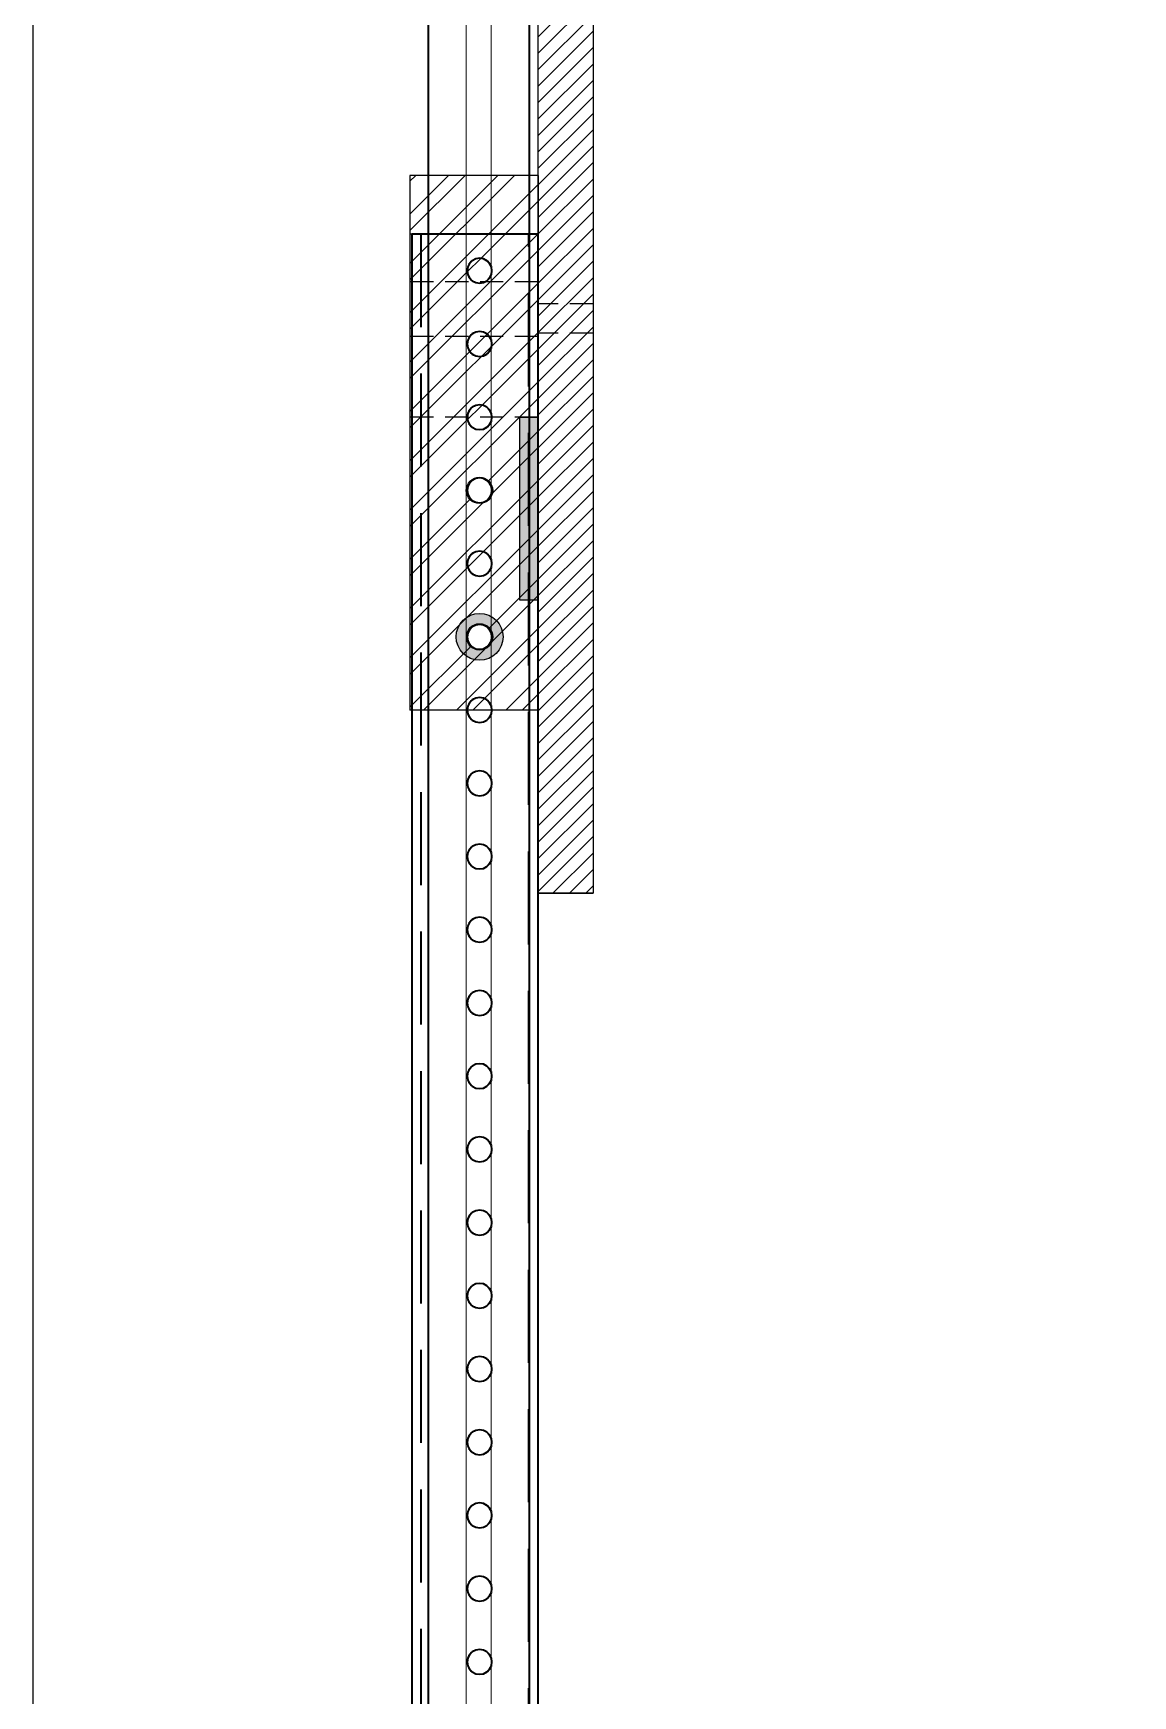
# Model space of a CAD drawing. Extents: x -442114 to -441356, y 420528 to 426243.
# Drawn here: x -442113.9 to -441813.8, y 422746.6 to 423200.7 of the extents above; entities that cross this region are included whole.
import ezdxf

# ---------------------------------------------------------------- set-up
doc = ezdxf.new("R2010")
doc.units = 0
doc.linetypes.add('DASHED2', pattern=[9.525, 6.35, -3.175])
doc.linetypes.add('DASHEDX2', pattern=[38.1, 25.4, -12.7])
doc.layers.add('GORUNEN', color=7, linetype='Continuous', lineweight=35)
doc.layers.add('TEGET', color=8, linetype='Continuous', lineweight=18)

# ---------------------------------------------------------------- blocks, each defined once
blk = doc.blocks.new('RFRF')
at = {"layer": 'GORUNEN', "color": 6}
for points in [[(-436055.46, 422629.79), (-436055.46, 420689.79)], [(-436027.96, 422629.79), (-436027.96, 420689.79)], [(-436055.46, 422253.19), (-436055.46, 422253.15), (-436055.46, 422253.04), (-436055.46, 422252.86), (-436055.46, 422252.61), (-436055.46, 422252.3), (-436055.46, 422251.94), (-436055.46, 422251.53), (-436055.46, 422251.08), (-436055.46, 422250.6), (-436055.46, 422250.1), (-436055.46, 422249.6), (-436055.46, 422249.1), (-436055.46, 422248.62), (-436055.46, 422248.16)], [(-436055.46, 422248.16), (-436055.46, 422247.94), (-436055.46, 422247.73), (-436055.46, 422247.53), (-436055.46, 422247.34), (-436055.46, 422247.17), (-436055.46, 422247.01), (-436055.46, 422246.87), (-436055.46, 422246.74), (-436055.46, 422246.64), (-436055.46, 422246.55), (-436055.46, 422246.48), (-436055.46, 422246.43), (-436055.46, 422246.4), (-436055.46, 422246.39)], [(-436055.46, 422246.39), (-436055.46, 422233.19)], [(-436055.46, 422233.19), (-436055.46, 422233.15), (-436055.46, 422233.04), (-436055.46, 422232.86), (-436055.46, 422232.61), (-436055.46, 422232.3), (-436055.46, 422231.94), (-436055.46, 422231.53), (-436055.46, 422231.08), (-436055.46, 422230.6), (-436055.46, 422230.1), (-436055.46, 422229.6), (-436055.46, 422229.1), (-436055.46, 422228.62), (-436055.46, 422228.16)], [(-436055.46, 422228.16), (-436055.46, 422227.94), (-436055.46, 422227.73), (-436055.46, 422227.53), (-436055.46, 422227.34), (-436055.46, 422227.17), (-436055.46, 422227.01), (-436055.46, 422226.87), (-436055.46, 422226.74), (-436055.46, 422226.64), (-436055.46, 422226.55), (-436055.46, 422226.48), (-436055.46, 422226.43), (-436055.46, 422226.4), (-436055.46, 422226.39)], [(-436055.46, 422226.39), (-436055.46, 422213.19)], [(-436055.46, 422213.19), (-436055.46, 422213.15), (-436055.46, 422213.04), (-436055.46, 422212.86), (-436055.46, 422212.61), (-436055.46, 422212.3), (-436055.46, 422211.94), (-436055.46, 422211.53), (-436055.46, 422211.08), (-436055.46, 422210.6), (-436055.46, 422210.1), (-436055.46, 422209.6), (-436055.46, 422209.1), (-436055.46, 422208.62), (-436055.46, 422208.16)], [(-436055.46, 422208.16), (-436055.46, 422207.94), (-436055.46, 422207.73), (-436055.46, 422207.53), (-436055.46, 422207.34), (-436055.46, 422207.17), (-436055.46, 422207.01), (-436055.46, 422206.87), (-436055.46, 422206.74), (-436055.46, 422206.64), (-436055.46, 422206.55), (-436055.46, 422206.48), (-436055.46, 422206.43), (-436055.46, 422206.4), (-436055.46, 422206.39)], [(-436055.46, 422206.39), (-436055.46, 422193.19)], [(-436055.46, 422193.19), (-436055.46, 422193.15), (-436055.46, 422193.04), (-436055.46, 422192.86), (-436055.46, 422192.61), (-436055.46, 422192.3), (-436055.46, 422191.94), (-436055.46, 422191.53), (-436055.46, 422191.08), (-436055.46, 422190.6), (-436055.46, 422190.1), (-436055.46, 422189.6), (-436055.46, 422189.1), (-436055.46, 422188.62), (-436055.46, 422188.16)], [(-436055.46, 422188.16), (-436055.46, 422187.94), (-436055.46, 422187.73), (-436055.46, 422187.53), (-436055.46, 422187.34), (-436055.46, 422187.17), (-436055.46, 422187.01), (-436055.46, 422186.87), (-436055.46, 422186.74), (-436055.46, 422186.64), (-436055.46, 422186.55), (-436055.46, 422186.48), (-436055.46, 422186.43), (-436055.46, 422186.4), (-436055.46, 422186.39)], [(-436055.46, 422186.39), (-436055.46, 422173.19)], [(-436055.46, 422173.19), (-436055.46, 422173.15), (-436055.46, 422173.04), (-436055.46, 422172.86), (-436055.46, 422172.61), (-436055.46, 422172.3), (-436055.46, 422171.94), (-436055.46, 422171.53), (-436055.46, 422171.08), (-436055.46, 422170.6), (-436055.46, 422170.1), (-436055.46, 422169.6), (-436055.46, 422169.1), (-436055.46, 422168.62), (-436055.46, 422168.16)], [(-436055.46, 422168.16), (-436055.46, 422167.94), (-436055.46, 422167.73), (-436055.46, 422167.53), (-436055.46, 422167.34), (-436055.46, 422167.17), (-436055.46, 422167.01), (-436055.46, 422166.87), (-436055.46, 422166.74), (-436055.46, 422166.64), (-436055.46, 422166.55), (-436055.46, 422166.48), (-436055.46, 422166.43), (-436055.46, 422166.4), (-436055.46, 422166.39)], [(-436055.46, 422166.39), (-436055.46, 422153.19)], [(-436055.46, 422153.19), (-436055.46, 422153.15), (-436055.46, 422153.04), (-436055.46, 422152.86), (-436055.46, 422152.61), (-436055.46, 422152.3), (-436055.46, 422151.94), (-436055.46, 422151.53), (-436055.46, 422151.08), (-436055.46, 422150.6), (-436055.46, 422150.1), (-436055.46, 422149.6), (-436055.46, 422149.1), (-436055.46, 422148.62), (-436055.46, 422148.16)], [(-436055.46, 422148.16), (-436055.46, 422147.94), (-436055.46, 422147.73), (-436055.46, 422147.53), (-436055.46, 422147.34), (-436055.46, 422147.17), (-436055.46, 422147.01), (-436055.46, 422146.87), (-436055.46, 422146.74), (-436055.46, 422146.64), (-436055.46, 422146.55), (-436055.46, 422146.48), (-436055.46, 422146.43), (-436055.46, 422146.4), (-436055.46, 422146.39)], [(-436055.46, 422146.39), (-436055.46, 422133.19)], [(-436055.46, 422133.19), (-436055.46, 422133.15), (-436055.46, 422133.04), (-436055.46, 422132.86), (-436055.46, 422132.61), (-436055.46, 422132.3), (-436055.46, 422131.94), (-436055.46, 422131.53), (-436055.46, 422131.08), (-436055.46, 422130.6), (-436055.46, 422130.1), (-436055.46, 422129.6), (-436055.46, 422129.1), (-436055.46, 422128.62), (-436055.46, 422128.16)], [(-436055.46, 422128.16), (-436055.46, 422127.94), (-436055.46, 422127.73), (-436055.46, 422127.53), (-436055.46, 422127.34), (-436055.46, 422127.17), (-436055.46, 422127.01), (-436055.46, 422126.87), (-436055.46, 422126.74), (-436055.46, 422126.64), (-436055.46, 422126.55), (-436055.46, 422126.48), (-436055.46, 422126.43), (-436055.46, 422126.4), (-436055.46, 422126.39)], [(-436055.46, 422126.39), (-436055.46, 422113.19)], [(-436055.46, 422113.19), (-436055.46, 422113.15), (-436055.46, 422113.04), (-436055.46, 422112.86), (-436055.46, 422112.61), (-436055.46, 422112.3), (-436055.46, 422111.94), (-436055.46, 422111.53), (-436055.46, 422111.08), (-436055.46, 422110.6), (-436055.46, 422110.1), (-436055.46, 422109.6), (-436055.46, 422109.1), (-436055.46, 422108.62), (-436055.46, 422108.16)], [(-436055.46, 422108.16), (-436055.46, 422107.94), (-436055.46, 422107.73), (-436055.46, 422107.53), (-436055.46, 422107.34), (-436055.46, 422107.17), (-436055.46, 422107.01), (-436055.46, 422106.87), (-436055.46, 422106.74), (-436055.46, 422106.64), (-436055.46, 422106.55), (-436055.46, 422106.48), (-436055.46, 422106.43), (-436055.46, 422106.4), (-436055.46, 422106.39)], [(-436055.46, 422106.39), (-436055.46, 422093.19)], [(-436055.46, 422093.19), (-436055.46, 422093.15), (-436055.46, 422093.04), (-436055.46, 422092.86), (-436055.46, 422092.61), (-436055.46, 422092.3), (-436055.46, 422091.94), (-436055.46, 422091.53), (-436055.46, 422091.08), (-436055.46, 422090.6), (-436055.46, 422090.1), (-436055.46, 422089.6), (-436055.46, 422089.1), (-436055.46, 422088.62), (-436055.46, 422088.16)], [(-436055.46, 422088.16), (-436055.46, 422087.94), (-436055.46, 422087.73), (-436055.46, 422087.53), (-436055.46, 422087.34), (-436055.46, 422087.17), (-436055.46, 422087.01), (-436055.46, 422086.87), (-436055.46, 422086.74), (-436055.46, 422086.64), (-436055.46, 422086.55), (-436055.46, 422086.48), (-436055.46, 422086.43), (-436055.46, 422086.4), (-436055.46, 422086.39)], [(-436055.46, 422086.39), (-436055.46, 422073.19)], [(-436055.46, 422073.19), (-436055.46, 422073.15), (-436055.46, 422073.04), (-436055.46, 422072.86), (-436055.46, 422072.61), (-436055.46, 422072.3), (-436055.46, 422071.94), (-436055.46, 422071.53), (-436055.46, 422071.08), (-436055.46, 422070.6), (-436055.46, 422070.1), (-436055.46, 422069.6), (-436055.46, 422069.1), (-436055.46, 422068.62), (-436055.46, 422068.16)], [(-436055.46, 422068.16), (-436055.46, 422067.94), (-436055.46, 422067.73), (-436055.46, 422067.53), (-436055.46, 422067.34), (-436055.46, 422067.17), (-436055.46, 422067.01), (-436055.46, 422066.87), (-436055.46, 422066.74), (-436055.46, 422066.64), (-436055.46, 422066.55), (-436055.46, 422066.48), (-436055.46, 422066.43), (-436055.46, 422066.4), (-436055.46, 422066.39)], [(-436055.46, 422066.39), (-436055.46, 422053.19)], [(-436055.46, 422053.19), (-436055.46, 422053.15), (-436055.46, 422053.04), (-436055.46, 422052.86), (-436055.46, 422052.61), (-436055.46, 422052.3), (-436055.46, 422051.94), (-436055.46, 422051.53), (-436055.46, 422051.08), (-436055.46, 422050.6), (-436055.46, 422050.1), (-436055.46, 422049.6), (-436055.46, 422049.1), (-436055.46, 422048.62), (-436055.46, 422048.16)], [(-436055.46, 422048.16), (-436055.46, 422047.94), (-436055.46, 422047.73), (-436055.46, 422047.53), (-436055.46, 422047.34), (-436055.46, 422047.17), (-436055.46, 422047.01), (-436055.46, 422046.87), (-436055.46, 422046.74), (-436055.46, 422046.64), (-436055.46, 422046.55), (-436055.46, 422046.48), (-436055.46, 422046.43), (-436055.46, 422046.4), (-436055.46, 422046.39)], [(-436055.46, 422046.39), (-436055.46, 422033.19)], [(-436055.46, 422033.19), (-436055.46, 422033.15), (-436055.46, 422033.04), (-436055.46, 422032.86), (-436055.46, 422032.61), (-436055.46, 422032.3), (-436055.46, 422031.94), (-436055.46, 422031.53), (-436055.46, 422031.08), (-436055.46, 422030.6), (-436055.46, 422030.1), (-436055.46, 422029.6), (-436055.46, 422029.1), (-436055.46, 422028.62), (-436055.46, 422028.16)], [(-436055.46, 422028.16), (-436055.46, 422027.94), (-436055.46, 422027.73), (-436055.46, 422027.53), (-436055.46, 422027.34), (-436055.46, 422027.17), (-436055.46, 422027.01), (-436055.46, 422026.87), (-436055.46, 422026.74), (-436055.46, 422026.64), (-436055.46, 422026.55), (-436055.46, 422026.48), (-436055.46, 422026.43), (-436055.46, 422026.4), (-436055.46, 422026.39)], [(-436055.46, 422026.39), (-436055.46, 422013.19)], [(-436055.46, 422013.19), (-436055.46, 422013.15), (-436055.46, 422013.04), (-436055.46, 422012.86), (-436055.46, 422012.61), (-436055.46, 422012.3), (-436055.46, 422011.94), (-436055.46, 422011.53), (-436055.46, 422011.08), (-436055.46, 422010.6), (-436055.46, 422010.1), (-436055.46, 422009.6), (-436055.46, 422009.1), (-436055.46, 422008.62), (-436055.46, 422008.16)], [(-436055.46, 422008.16), (-436055.46, 422007.94), (-436055.46, 422007.73), (-436055.46, 422007.53), (-436055.46, 422007.34), (-436055.46, 422007.17), (-436055.46, 422007.01), (-436055.46, 422006.87), (-436055.46, 422006.74), (-436055.46, 422006.64), (-436055.46, 422006.55), (-436055.46, 422006.48), (-436055.46, 422006.43), (-436055.46, 422006.4), (-436055.46, 422006.39)], [(-436055.46, 422006.39), (-436055.46, 421993.19)], [(-436055.46, 421993.19), (-436055.46, 421993.15), (-436055.46, 421993.04), (-436055.46, 421992.86), (-436055.46, 421992.61), (-436055.46, 421992.3), (-436055.46, 421991.94), (-436055.46, 421991.53), (-436055.46, 421991.08), (-436055.46, 421990.6), (-436055.46, 421990.1), (-436055.46, 421989.6), (-436055.46, 421989.1), (-436055.46, 421988.62), (-436055.46, 421988.16)], [(-436055.46, 421988.16), (-436055.46, 421987.94), (-436055.46, 421987.73), (-436055.46, 421987.53), (-436055.46, 421987.34), (-436055.46, 421987.17), (-436055.46, 421987.01), (-436055.46, 421986.87), (-436055.46, 421986.74), (-436055.46, 421986.64), (-436055.46, 421986.55), (-436055.46, 421986.48), (-436055.46, 421986.43), (-436055.46, 421986.4), (-436055.46, 421986.39)], [(-436055.46, 421986.39), (-436055.46, 421973.19)], [(-436055.46, 421973.19), (-436055.46, 421973.15), (-436055.46, 421973.04), (-436055.46, 421972.86), (-436055.46, 421972.61), (-436055.46, 421972.3), (-436055.46, 421971.94), (-436055.46, 421971.53), (-436055.46, 421971.08), (-436055.46, 421970.6), (-436055.46, 421970.1), (-436055.46, 421969.6), (-436055.46, 421969.1), (-436055.46, 421968.62), (-436055.46, 421968.16)], [(-436055.46, 421968.16), (-436055.46, 421967.94), (-436055.46, 421967.73), (-436055.46, 421967.53), (-436055.46, 421967.34), (-436055.46, 421967.17), (-436055.46, 421967.01), (-436055.46, 421966.87), (-436055.46, 421966.74), (-436055.46, 421966.64), (-436055.46, 421966.55), (-436055.46, 421966.48), (-436055.46, 421966.43), (-436055.46, 421966.4), (-436055.46, 421966.39)], [(-436055.46, 421966.39), (-436055.46, 421953.19)], [(-436055.46, 421953.19), (-436055.46, 421953.15), (-436055.46, 421953.04), (-436055.46, 421952.86), (-436055.46, 421952.61), (-436055.46, 421952.3), (-436055.46, 421951.94), (-436055.46, 421951.53), (-436055.46, 421951.08), (-436055.46, 421950.6), (-436055.46, 421950.1), (-436055.46, 421949.6), (-436055.46, 421949.1), (-436055.46, 421948.62), (-436055.46, 421948.16)], [(-436055.46, 421948.16), (-436055.46, 421947.94), (-436055.46, 421947.73), (-436055.46, 421947.53), (-436055.46, 421947.34), (-436055.46, 421947.17), (-436055.46, 421947.01), (-436055.46, 421946.87), (-436055.46, 421946.74), (-436055.46, 421946.64), (-436055.46, 421946.55), (-436055.46, 421946.48), (-436055.46, 421946.43), (-436055.46, 421946.4), (-436055.46, 421946.39)], [(-436055.46, 421946.39), (-436055.46, 421933.19)], [(-436055.46, 421933.19), (-436055.46, 421933.15), (-436055.46, 421933.04), (-436055.46, 421932.86), (-436055.46, 421932.61), (-436055.46, 421932.3), (-436055.46, 421931.94), (-436055.46, 421931.53), (-436055.46, 421931.08), (-436055.46, 421930.6), (-436055.46, 421930.1), (-436055.46, 421929.6), (-436055.46, 421929.1), (-436055.46, 421928.62), (-436055.46, 421928.16)], [(-436055.46, 421928.16), (-436055.46, 421927.94), (-436055.46, 421927.73), (-436055.46, 421927.53), (-436055.46, 421927.34), (-436055.46, 421927.17), (-436055.46, 421927.01), (-436055.46, 421926.87), (-436055.46, 421926.74), (-436055.46, 421926.64), (-436055.46, 421926.55), (-436055.46, 421926.48), (-436055.46, 421926.43), (-436055.46, 421926.4), (-436055.46, 421926.39)], [(-436055.46, 421926.39), (-436055.46, 421913.19)], [(-436055.46, 421913.19), (-436055.46, 421913.15), (-436055.46, 421913.04), (-436055.46, 421912.86), (-436055.46, 421912.61), (-436055.46, 421912.3), (-436055.46, 421911.94), (-436055.46, 421911.53), (-436055.46, 421911.08), (-436055.46, 421910.6), (-436055.46, 421910.1), (-436055.46, 421909.6), (-436055.46, 421909.1), (-436055.46, 421908.62), (-436055.46, 421908.16)], [(-436055.46, 421908.16), (-436055.46, 421907.94), (-436055.46, 421907.73), (-436055.46, 421907.53), (-436055.46, 421907.34), (-436055.46, 421907.17), (-436055.46, 421907.01), (-436055.46, 421906.87), (-436055.46, 421906.74), (-436055.46, 421906.64), (-436055.46, 421906.55), (-436055.46, 421906.48), (-436055.46, 421906.43), (-436055.46, 421906.4), (-436055.46, 421906.39)], [(-436055.46, 421906.39), (-436055.46, 421893.19)], [(-436055.46, 421893.19), (-436055.46, 421893.15), (-436055.46, 421893.04), (-436055.46, 421892.86), (-436055.46, 421892.61), (-436055.46, 421892.3), (-436055.46, 421891.94), (-436055.46, 421891.53), (-436055.46, 421891.08), (-436055.46, 421890.6), (-436055.46, 421890.1), (-436055.46, 421889.6), (-436055.46, 421889.1), (-436055.46, 421888.62), (-436055.46, 421888.16)], [(-436055.46, 421888.16), (-436055.46, 421887.94), (-436055.46, 421887.73), (-436055.46, 421887.53), (-436055.46, 421887.34), (-436055.46, 421887.17), (-436055.46, 421887.01), (-436055.46, 421886.87), (-436055.46, 421886.74), (-436055.46, 421886.64), (-436055.46, 421886.55), (-436055.46, 421886.48), (-436055.46, 421886.43), (-436055.46, 421886.4), (-436055.46, 421886.39)], [(-436055.46, 421886.39), (-436055.46, 421873.19)], [(-436055.46, 421873.19), (-436055.46, 421873.15), (-436055.46, 421873.04), (-436055.46, 421872.86), (-436055.46, 421872.61), (-436055.46, 421872.3), (-436055.46, 421871.94), (-436055.46, 421871.53), (-436055.46, 421871.08), (-436055.46, 421870.6), (-436055.46, 421870.1), (-436055.46, 421869.6), (-436055.46, 421869.1), (-436055.46, 421868.62), (-436055.46, 421868.16)], [(-436055.46, 421868.16), (-436055.46, 421867.94), (-436055.46, 421867.73), (-436055.46, 421867.53), (-436055.46, 421867.34), (-436055.46, 421867.17), (-436055.46, 421867.01), (-436055.46, 421866.87), (-436055.46, 421866.74), (-436055.46, 421866.64), (-436055.46, 421866.55), (-436055.46, 421866.48), (-436055.46, 421866.43), (-436055.46, 421866.4), (-436055.46, 421866.39)], [(-436055.46, 421866.39), (-436055.46, 421853.19)], [(-436055.46, 421853.19), (-436055.46, 421853.15), (-436055.46, 421853.04), (-436055.46, 421852.86), (-436055.46, 421852.61), (-436055.46, 421852.3), (-436055.46, 421851.94), (-436055.46, 421851.53), (-436055.46, 421851.08), (-436055.46, 421850.6), (-436055.46, 421850.1), (-436055.46, 421849.6), (-436055.46, 421849.1), (-436055.46, 421848.62), (-436055.46, 421848.16)], [(-436055.46, 421848.16), (-436055.46, 421847.94), (-436055.46, 421847.73), (-436055.46, 421847.53), (-436055.46, 421847.34), (-436055.46, 421847.17), (-436055.46, 421847.01), (-436055.46, 421846.87), (-436055.46, 421846.74), (-436055.46, 421846.64), (-436055.46, 421846.55), (-436055.46, 421846.48), (-436055.46, 421846.43), (-436055.46, 421846.4), (-436055.46, 421846.39)], [(-436055.46, 421846.39), (-436055.46, 421833.19)], [(-436055.46, 421833.19), (-436055.46, 421833.15), (-436055.46, 421833.04), (-436055.46, 421832.86), (-436055.46, 421832.61), (-436055.46, 421832.3), (-436055.46, 421831.94), (-436055.46, 421831.53), (-436055.46, 421831.08), (-436055.46, 421830.6), (-436055.46, 421830.1), (-436055.46, 421829.6), (-436055.46, 421829.1), (-436055.46, 421828.62), (-436055.46, 421828.16)], [(-436055.46, 421828.16), (-436055.46, 421827.94), (-436055.46, 421827.73), (-436055.46, 421827.53), (-436055.46, 421827.34), (-436055.46, 421827.17), (-436055.46, 421827.01), (-436055.46, 421826.87), (-436055.46, 421826.74), (-436055.46, 421826.64), (-436055.46, 421826.55), (-436055.46, 421826.48), (-436055.46, 421826.43), (-436055.46, 421826.4), (-436055.46, 421826.39)], [(-436055.46, 421826.39), (-436055.46, 421813.19)], [(-436055.46, 421813.19), (-436055.46, 421813.15), (-436055.46, 421813.04), (-436055.46, 421812.86), (-436055.46, 421812.61), (-436055.46, 421812.3), (-436055.46, 421811.94), (-436055.46, 421811.53), (-436055.46, 421811.08), (-436055.46, 421810.6), (-436055.46, 421810.1), (-436055.46, 421809.6), (-436055.46, 421809.1), (-436055.46, 421808.62), (-436055.46, 421808.16)], [(-436055.46, 421808.16), (-436055.46, 421807.94), (-436055.46, 421807.73), (-436055.46, 421807.53), (-436055.46, 421807.34), (-436055.46, 421807.17), (-436055.46, 421807.01), (-436055.46, 421806.87), (-436055.46, 421806.74), (-436055.46, 421806.64), (-436055.46, 421806.55), (-436055.46, 421806.48), (-436055.46, 421806.43), (-436055.46, 421806.4), (-436055.46, 421806.39)], [(-436055.46, 421806.39), (-436055.46, 421793.19)]]:
    blk.add_lwpolyline(points, dxfattribs=at)
at = {"layer": 'TEGET', "color": 6}
for points in [[(-436045.12, 422626.79), (-436045.12, 420689.79)], [(-436038.3, 422626.79), (-436038.3, 420689.79)]]:
    blk.add_lwpolyline(points, dxfattribs=at)
blk = doc.blocks.new('FRAR')
at = {"layer": 'GORUNEN', "color": 3}
for points in [[(-441368.82, 423145.81), (-441369.49, 423145.81), (-441370.15, 423145.81), (-441370.8, 423145.81), (-441371.42, 423145.81), (-441372.01, 423145.81), (-441372.56, 423145.81), (-441373.06, 423145.81), (-441373.51, 423145.81), (-441373.9, 423145.81), (-441374.23, 423145.81), (-441374.48, 423145.81), (-441374.67, 423145.81), (-441374.78, 423145.81), (-441374.82, 423145.81)], [(-441374.82, 423145.81), (-441374.82, 420960.81)], [(-441346.32, 423145.81), (-441368.82, 423145.81)], [(-441340.32, 423145.81), (-441340.36, 423145.81), (-441340.47, 423145.81), (-441340.66, 423145.81), (-441340.91, 423145.81), (-441341.24, 423145.81), (-441341.63, 423145.81), (-441342.08, 423145.81), (-441342.58, 423145.81), (-441343.13, 423145.81), (-441343.72, 423145.81), (-441344.34, 423145.81), (-441344.98, 423145.81), (-441345.65, 423145.81), (-441346.32, 423145.81)], [(-441340.32, 420665.81), (-441340.32, 423145.81)], [(-441356.32, 423139.21), (-441357.37, 423139.04), (-441358.32, 423138.56), (-441359.07, 423137.8), (-441359.55, 423136.86), (-441359.72, 423135.81)], [(-441359.22, 423137.57), (-441358.72, 423138.21), (-441358.09, 423138.71)], [(-441352.92, 423135.81), (-441353.09, 423136.86), (-441353.57, 423137.8), (-441354.32, 423138.56), (-441355.27, 423139.04), (-441356.32, 423139.21)], [(-441354.55, 423138.71), (-441353.92, 423138.21), (-441353.42, 423137.57)], [(-441359.72, 423135.81), (-441359.55, 423134.75), (-441359.07, 423133.81), (-441358.32, 423133.05), (-441357.37, 423132.57), (-441356.32, 423132.41)], [(-441358.09, 423132.9), (-441358.72, 423133.4), (-441359.22, 423134.04)], [(-441356.32, 423132.41), (-441355.27, 423132.57), (-441354.32, 423133.05), (-441353.57, 423133.81), (-441353.09, 423134.75), (-441352.92, 423135.81)], [(-441353.42, 423134.04), (-441353.92, 423133.4), (-441354.55, 423132.9)], [(-441356.32, 423119.21), (-441357.37, 423119.04), (-441358.32, 423118.56), (-441359.07, 423117.8), (-441359.55, 423116.86), (-441359.72, 423115.81)], [(-441359.22, 423117.57), (-441358.72, 423118.21), (-441358.09, 423118.71)], [(-441352.92, 423115.81), (-441353.09, 423116.86), (-441353.57, 423117.8), (-441354.32, 423118.56), (-441355.27, 423119.04), (-441356.32, 423119.21)], [(-441354.55, 423118.71), (-441353.92, 423118.21), (-441353.42, 423117.57)], [(-441359.72, 423115.81), (-441359.55, 423114.75), (-441359.07, 423113.81), (-441358.32, 423113.05), (-441357.37, 423112.57), (-441356.32, 423112.41)], [(-441358.09, 423112.9), (-441358.72, 423113.4), (-441359.22, 423114.04)], [(-441356.32, 423112.41), (-441355.27, 423112.57), (-441354.32, 423113.05), (-441353.57, 423113.81), (-441353.09, 423114.75), (-441352.92, 423115.81)], [(-441353.42, 423114.04), (-441353.92, 423113.4), (-441354.55, 423112.9)], [(-441356.32, 423099.21), (-441357.37, 423099.04), (-441358.32, 423098.56), (-441359.07, 423097.8), (-441359.55, 423096.86), (-441359.72, 423095.81)], [(-441359.22, 423097.57), (-441358.72, 423098.21), (-441358.09, 423098.71)], [(-441352.92, 423095.81), (-441353.09, 423096.86), (-441353.57, 423097.8), (-441354.32, 423098.56), (-441355.27, 423099.04), (-441356.32, 423099.21)], [(-441354.55, 423098.71), (-441353.92, 423098.21), (-441353.42, 423097.57)], [(-441359.72, 423095.81), (-441359.55, 423094.75), (-441359.07, 423093.81), (-441358.32, 423093.05), (-441357.37, 423092.57), (-441356.32, 423092.41)], [(-441358.09, 423092.9), (-441358.72, 423093.4), (-441359.22, 423094.04)], [(-441356.32, 423092.41), (-441355.27, 423092.57), (-441354.32, 423093.05), (-441353.57, 423093.81), (-441353.09, 423094.75), (-441352.92, 423095.81)], [(-441353.42, 423094.04), (-441353.92, 423093.4), (-441354.55, 423092.9)], [(-441356.32, 423079.21), (-441357.37, 423079.04), (-441358.32, 423078.56), (-441359.07, 423077.8), (-441359.55, 423076.86), (-441359.72, 423075.81)], [(-441359.22, 423077.57), (-441358.72, 423078.21), (-441358.09, 423078.71)], [(-441352.92, 423075.81), (-441353.09, 423076.86), (-441353.57, 423077.8), (-441354.32, 423078.56), (-441355.27, 423079.04), (-441356.32, 423079.21)], [(-441354.55, 423078.71), (-441353.92, 423078.21), (-441353.42, 423077.57)], [(-441359.72, 423075.81), (-441359.55, 423074.75), (-441359.07, 423073.81), (-441358.32, 423073.05), (-441357.37, 423072.57), (-441356.32, 423072.41)], [(-441358.09, 423072.9), (-441358.72, 423073.4), (-441359.22, 423074.04)], [(-441356.32, 423072.41), (-441355.27, 423072.57), (-441354.32, 423073.05), (-441353.57, 423073.81), (-441353.09, 423074.75), (-441352.92, 423075.81)], [(-441353.42, 423074.04), (-441353.92, 423073.4), (-441354.55, 423072.9)], [(-441356.32, 423059.21), (-441357.37, 423059.04), (-441358.32, 423058.56), (-441359.07, 423057.8), (-441359.55, 423056.86), (-441359.72, 423055.81)], [(-441359.72, 423055.81), (-441359.55, 423054.75), (-441359.07, 423053.81), (-441358.32, 423053.05), (-441357.37, 423052.57), (-441356.32, 423052.41)], [(-441359.22, 423057.57), (-441358.72, 423058.21), (-441358.09, 423058.71)], [(-441352.92, 423055.81), (-441353.09, 423056.86), (-441353.57, 423057.8), (-441354.32, 423058.56), (-441355.27, 423059.04), (-441356.32, 423059.21)], [(-441356.32, 423052.41), (-441355.27, 423052.57), (-441354.32, 423053.05), (-441353.57, 423053.81), (-441353.09, 423054.75), (-441352.92, 423055.81)], [(-441354.55, 423058.71), (-441353.92, 423058.21), (-441353.42, 423057.57)], [(-441358.09, 423052.9), (-441358.72, 423053.4), (-441359.22, 423054.04)], [(-441353.42, 423054.04), (-441353.92, 423053.4), (-441354.55, 423052.9)], [(-441356.32, 423039.21), (-441357.37, 423039.04), (-441358.32, 423038.56), (-441359.07, 423037.8), (-441359.55, 423036.86), (-441359.72, 423035.81)], [(-441359.22, 423037.57), (-441358.72, 423038.21), (-441358.09, 423038.71)], [(-441352.92, 423035.81), (-441353.09, 423036.86), (-441353.57, 423037.8), (-441354.32, 423038.56), (-441355.27, 423039.04), (-441356.32, 423039.21)], [(-441354.55, 423038.71), (-441353.92, 423038.21), (-441353.42, 423037.57)], [(-441359.72, 423035.81), (-441359.55, 423034.75), (-441359.07, 423033.81), (-441358.32, 423033.05), (-441357.37, 423032.57), (-441356.32, 423032.41)], [(-441358.09, 423032.9), (-441358.72, 423033.4), (-441359.22, 423034.04)], [(-441356.32, 423032.41), (-441355.27, 423032.57), (-441354.32, 423033.05), (-441353.57, 423033.81), (-441353.09, 423034.75), (-441352.92, 423035.81)], [(-441353.42, 423034.04), (-441353.92, 423033.4), (-441354.55, 423032.9)], [(-441356.32, 423019.21), (-441357.37, 423019.04), (-441358.32, 423018.56), (-441359.07, 423017.8), (-441359.55, 423016.86), (-441359.72, 423015.81)], [(-441359.22, 423017.57), (-441358.72, 423018.21), (-441358.09, 423018.71)], [(-441352.92, 423015.81), (-441353.09, 423016.86), (-441353.57, 423017.8), (-441354.32, 423018.56), (-441355.27, 423019.04), (-441356.32, 423019.21)], [(-441354.55, 423018.71), (-441353.92, 423018.21), (-441353.42, 423017.57)], [(-441359.72, 423015.81), (-441359.55, 423014.75), (-441359.07, 423013.81), (-441358.32, 423013.05), (-441357.37, 423012.57), (-441356.32, 423012.41)], [(-441356.32, 423012.41), (-441355.27, 423012.57), (-441354.32, 423013.05), (-441353.57, 423013.81), (-441353.09, 423014.75), (-441352.92, 423015.81)], [(-441358.09, 423012.9), (-441358.72, 423013.4), (-441359.22, 423014.04)], [(-441353.42, 423014.04), (-441353.92, 423013.4), (-441354.55, 423012.9)], [(-441356.32, 422999.21), (-441357.37, 422999.04), (-441358.32, 422998.56), (-441359.07, 422997.8), (-441359.55, 422996.86), (-441359.72, 422995.81)], [(-441359.22, 422997.57), (-441358.72, 422998.21), (-441358.09, 422998.71)], [(-441352.92, 422995.81), (-441353.09, 422996.86), (-441353.57, 422997.8), (-441354.32, 422998.56), (-441355.27, 422999.04), (-441356.32, 422999.21)], [(-441354.55, 422998.71), (-441353.92, 422998.21), (-441353.42, 422997.57)], [(-441359.72, 422995.81), (-441359.55, 422994.75), (-441359.07, 422993.81), (-441358.32, 422993.05), (-441357.37, 422992.57), (-441356.32, 422992.41)], [(-441358.09, 422992.9), (-441358.72, 422993.4), (-441359.22, 422994.04)], [(-441356.32, 422992.41), (-441355.27, 422992.57), (-441354.32, 422993.05), (-441353.57, 422993.81), (-441353.09, 422994.75), (-441352.92, 422995.81)], [(-441353.42, 422994.04), (-441353.92, 422993.4), (-441354.55, 422992.9)], [(-441356.32, 422979.21), (-441357.37, 422979.04), (-441358.32, 422978.56), (-441359.07, 422977.8), (-441359.55, 422976.86), (-441359.72, 422975.81)], [(-441359.22, 422977.57), (-441358.72, 422978.21), (-441358.09, 422978.71)], [(-441352.92, 422975.81), (-441353.09, 422976.86), (-441353.57, 422977.8), (-441354.32, 422978.56), (-441355.27, 422979.04), (-441356.32, 422979.21)], [(-441354.55, 422978.71), (-441353.92, 422978.21), (-441353.42, 422977.57)], [(-441359.72, 422975.81), (-441359.55, 422974.75), (-441359.07, 422973.81), (-441358.32, 422973.05), (-441357.37, 422972.57), (-441356.32, 422972.41)], [(-441358.09, 422972.9), (-441358.72, 422973.4), (-441359.22, 422974.04)], [(-441356.32, 422972.41), (-441355.27, 422972.57), (-441354.32, 422973.05), (-441353.57, 422973.81), (-441353.09, 422974.75), (-441352.92, 422975.81)], [(-441353.42, 422974.04), (-441353.92, 422973.4), (-441354.55, 422972.9)], [(-441356.32, 422959.21), (-441357.37, 422959.04), (-441358.32, 422958.56), (-441359.07, 422957.8), (-441359.55, 422956.86), (-441359.72, 422955.81)], [(-441359.72, 422955.81), (-441359.55, 422954.75), (-441359.07, 422953.81), (-441358.32, 422953.05), (-441357.37, 422952.57), (-441356.32, 422952.41)], [(-441359.22, 422957.57), (-441358.72, 422958.21), (-441358.09, 422958.71)], [(-441352.92, 422955.81), (-441353.09, 422956.86), (-441353.57, 422957.8), (-441354.32, 422958.56), (-441355.27, 422959.04), (-441356.32, 422959.21)], [(-441356.32, 422952.41), (-441355.27, 422952.57), (-441354.32, 422953.05), (-441353.57, 422953.81), (-441353.09, 422954.75), (-441352.92, 422955.81)], [(-441354.55, 422958.71), (-441353.92, 422958.21), (-441353.42, 422957.57)], [(-441358.09, 422952.9), (-441358.72, 422953.4), (-441359.22, 422954.04)], [(-441353.42, 422954.04), (-441353.92, 422953.4), (-441354.55, 422952.9)], [(-441356.32, 422939.21), (-441357.37, 422939.04), (-441358.32, 422938.56), (-441359.07, 422937.8), (-441359.55, 422936.86), (-441359.72, 422935.81)], [(-441359.22, 422937.57), (-441358.72, 422938.21), (-441358.09, 422938.71)], [(-441352.92, 422935.81), (-441353.09, 422936.86), (-441353.57, 422937.8), (-441354.32, 422938.56), (-441355.27, 422939.04), (-441356.32, 422939.21)], [(-441354.55, 422938.71), (-441353.92, 422938.21), (-441353.42, 422937.57)], [(-441359.72, 422935.81), (-441359.55, 422934.75), (-441359.07, 422933.81), (-441358.32, 422933.05), (-441357.37, 422932.57), (-441356.32, 422932.41)], [(-441358.09, 422932.9), (-441358.72, 422933.4), (-441359.22, 422934.04)], [(-441356.32, 422932.41), (-441355.27, 422932.57), (-441354.32, 422933.05), (-441353.57, 422933.81), (-441353.09, 422934.75), (-441352.92, 422935.81)], [(-441353.42, 422934.04), (-441353.92, 422933.4), (-441354.55, 422932.9)], [(-441356.32, 422919.21), (-441357.37, 422919.04), (-441358.32, 422918.56), (-441359.07, 422917.8), (-441359.55, 422916.86), (-441359.72, 422915.81)], [(-441352.92, 422915.81), (-441353.09, 422916.86), (-441353.57, 422917.8), (-441354.32, 422918.56), (-441355.27, 422919.04), (-441356.32, 422919.21)], [(-441359.72, 422915.81), (-441359.55, 422914.75), (-441359.07, 422913.81), (-441358.32, 422913.05), (-441357.37, 422912.57), (-441356.32, 422912.41)], [(-441359.22, 422917.57), (-441358.72, 422918.21), (-441358.09, 422918.71)], [(-441356.32, 422912.41), (-441355.27, 422912.57), (-441354.32, 422913.05), (-441353.57, 422913.81), (-441353.09, 422914.75), (-441352.92, 422915.81)], [(-441354.55, 422918.71), (-441353.92, 422918.21), (-441353.42, 422917.57)], [(-441358.09, 422912.9), (-441358.72, 422913.4), (-441359.22, 422914.04)], [(-441353.42, 422914.04), (-441353.92, 422913.4), (-441354.55, 422912.9)], [(-441356.32, 422899.21), (-441357.37, 422899.04), (-441358.32, 422898.56), (-441359.07, 422897.8), (-441359.55, 422896.86), (-441359.72, 422895.81)], [(-441359.22, 422897.57), (-441358.72, 422898.21), (-441358.09, 422898.71)], [(-441352.92, 422895.81), (-441353.09, 422896.86), (-441353.57, 422897.8), (-441354.32, 422898.56), (-441355.27, 422899.04), (-441356.32, 422899.21)], [(-441354.55, 422898.71), (-441353.92, 422898.21), (-441353.42, 422897.57)], [(-441359.72, 422895.81), (-441359.55, 422894.75), (-441359.07, 422893.81), (-441358.32, 422893.05), (-441357.37, 422892.57), (-441356.32, 422892.41)], [(-441358.09, 422892.9), (-441358.72, 422893.4), (-441359.22, 422894.04)], [(-441356.32, 422892.41), (-441355.27, 422892.57), (-441354.32, 422893.05), (-441353.57, 422893.81), (-441353.09, 422894.75), (-441352.92, 422895.81)], [(-441353.42, 422894.04), (-441353.92, 422893.4), (-441354.55, 422892.9)], [(-441356.32, 422879.21), (-441357.37, 422879.04), (-441358.32, 422878.56), (-441359.07, 422877.8), (-441359.55, 422876.86), (-441359.72, 422875.81)], [(-441359.22, 422877.57), (-441358.72, 422878.21), (-441358.09, 422878.71)], [(-441352.92, 422875.81), (-441353.09, 422876.86), (-441353.57, 422877.8), (-441354.32, 422878.56), (-441355.27, 422879.04), (-441356.32, 422879.21)], [(-441354.55, 422878.71), (-441353.92, 422878.21), (-441353.42, 422877.57)], [(-441359.72, 422875.81), (-441359.55, 422874.75), (-441359.07, 422873.81), (-441358.32, 422873.05), (-441357.37, 422872.57), (-441356.32, 422872.41)], [(-441358.09, 422872.9), (-441358.72, 422873.4), (-441359.22, 422874.04)], [(-441356.32, 422872.41), (-441355.27, 422872.57), (-441354.32, 422873.05), (-441353.57, 422873.81), (-441353.09, 422874.75), (-441352.92, 422875.81)], [(-441353.42, 422874.04), (-441353.92, 422873.4), (-441354.55, 422872.9)], [(-441356.32, 422859.21), (-441357.37, 422859.04), (-441358.32, 422858.56), (-441359.07, 422857.8), (-441359.55, 422856.86), (-441359.72, 422855.81)], [(-441359.72, 422855.81), (-441359.55, 422854.75), (-441359.07, 422853.81), (-441358.32, 422853.05), (-441357.37, 422852.57), (-441356.32, 422852.41)], [(-441359.22, 422857.57), (-441358.72, 422858.21), (-441358.09, 422858.71)], [(-441352.92, 422855.81), (-441353.09, 422856.86), (-441353.57, 422857.8), (-441354.32, 422858.56), (-441355.27, 422859.04), (-441356.32, 422859.21)], [(-441356.32, 422852.41), (-441355.27, 422852.57), (-441354.32, 422853.05), (-441353.57, 422853.81), (-441353.09, 422854.75), (-441352.92, 422855.81)], [(-441354.55, 422858.71), (-441353.92, 422858.21), (-441353.42, 422857.57)], [(-441358.09, 422852.9), (-441358.72, 422853.4), (-441359.22, 422854.04)], [(-441353.42, 422854.04), (-441353.92, 422853.4), (-441354.55, 422852.9)], [(-441356.32, 422839.21), (-441357.37, 422839.04), (-441358.32, 422838.56), (-441359.07, 422837.8), (-441359.55, 422836.86), (-441359.72, 422835.81)], [(-441359.22, 422837.57), (-441358.72, 422838.21), (-441358.09, 422838.71)], [(-441352.92, 422835.81), (-441353.09, 422836.86), (-441353.57, 422837.8), (-441354.32, 422838.56), (-441355.27, 422839.04), (-441356.32, 422839.21)], [(-441354.55, 422838.71), (-441353.92, 422838.21), (-441353.42, 422837.57)], [(-441359.72, 422835.81), (-441359.55, 422834.75), (-441359.07, 422833.81), (-441358.32, 422833.05), (-441357.37, 422832.57), (-441356.32, 422832.41)], [(-441358.09, 422832.9), (-441358.72, 422833.4), (-441359.22, 422834.04)], [(-441356.32, 422832.41), (-441355.27, 422832.57), (-441354.32, 422833.05), (-441353.57, 422833.81), (-441353.09, 422834.75), (-441352.92, 422835.81)], [(-441353.42, 422834.04), (-441353.92, 422833.4), (-441354.55, 422832.9)], [(-441356.32, 422819.21), (-441357.37, 422819.04), (-441358.32, 422818.56), (-441359.07, 422817.8), (-441359.55, 422816.86), (-441359.72, 422815.81)], [(-441352.92, 422815.81), (-441353.09, 422816.86), (-441353.57, 422817.8), (-441354.32, 422818.56), (-441355.27, 422819.04), (-441356.32, 422819.21)], [(-441359.72, 422815.81), (-441359.55, 422814.75), (-441359.07, 422813.81), (-441358.32, 422813.05), (-441357.37, 422812.57), (-441356.32, 422812.41)], [(-441359.22, 422817.57), (-441358.72, 422818.21), (-441358.09, 422818.71)], [(-441356.32, 422812.41), (-441355.27, 422812.57), (-441354.32, 422813.05), (-441353.57, 422813.81), (-441353.09, 422814.75), (-441352.92, 422815.81)], [(-441354.55, 422818.71), (-441353.92, 422818.21), (-441353.42, 422817.57)], [(-441358.09, 422812.9), (-441358.72, 422813.4), (-441359.22, 422814.04)], [(-441353.42, 422814.04), (-441353.92, 422813.4), (-441354.55, 422812.9)], [(-441356.32, 422799.21), (-441357.37, 422799.04), (-441358.32, 422798.56), (-441359.07, 422797.8), (-441359.55, 422796.86), (-441359.72, 422795.81)], [(-441359.22, 422797.57), (-441358.72, 422798.21), (-441358.09, 422798.71)], [(-441352.92, 422795.81), (-441353.09, 422796.86), (-441353.57, 422797.8), (-441354.32, 422798.56), (-441355.27, 422799.04), (-441356.32, 422799.21)], [(-441354.55, 422798.71), (-441353.92, 422798.21), (-441353.42, 422797.57)], [(-441359.72, 422795.81), (-441359.55, 422794.75), (-441359.07, 422793.81), (-441358.32, 422793.05), (-441357.37, 422792.57), (-441356.32, 422792.41)], [(-441358.09, 422792.9), (-441358.72, 422793.4), (-441359.22, 422794.04)], [(-441356.32, 422792.41), (-441355.27, 422792.57), (-441354.32, 422793.05), (-441353.57, 422793.81), (-441353.09, 422794.75), (-441352.92, 422795.81)], [(-441353.42, 422794.04), (-441353.92, 422793.4), (-441354.55, 422792.9)], [(-441356.32, 422779.21), (-441357.37, 422779.04), (-441358.32, 422778.56), (-441359.07, 422777.8), (-441359.55, 422776.86), (-441359.72, 422775.81)], [(-441359.22, 422777.57), (-441358.72, 422778.21), (-441358.09, 422778.71)], [(-441352.92, 422775.81), (-441353.09, 422776.86), (-441353.57, 422777.8), (-441354.32, 422778.56), (-441355.27, 422779.04), (-441356.32, 422779.21)], [(-441354.55, 422778.71), (-441353.92, 422778.21), (-441353.42, 422777.57)], [(-441359.72, 422775.81), (-441359.55, 422774.75), (-441359.07, 422773.81), (-441358.32, 422773.05), (-441357.37, 422772.57), (-441356.32, 422772.41)], [(-441358.09, 422772.9), (-441358.72, 422773.4), (-441359.22, 422774.04)], [(-441356.32, 422772.41), (-441355.27, 422772.57), (-441354.32, 422773.05), (-441353.57, 422773.81), (-441353.09, 422774.75), (-441352.92, 422775.81)], [(-441353.42, 422774.04), (-441353.92, 422773.4), (-441354.55, 422772.9)], [(-441356.32, 422759.21), (-441357.37, 422759.04), (-441358.32, 422758.56), (-441359.07, 422757.8), (-441359.55, 422756.86), (-441359.72, 422755.81)], [(-441359.72, 422755.81), (-441359.55, 422754.75), (-441359.07, 422753.81), (-441358.32, 422753.05), (-441357.37, 422752.57), (-441356.32, 422752.41)], [(-441359.22, 422757.57), (-441358.72, 422758.21), (-441358.09, 422758.71)], [(-441352.92, 422755.81), (-441353.09, 422756.86), (-441353.57, 422757.8), (-441354.32, 422758.56), (-441355.27, 422759.04), (-441356.32, 422759.21)], [(-441356.32, 422752.41), (-441355.27, 422752.57), (-441354.32, 422753.05), (-441353.57, 422753.81), (-441353.09, 422754.75), (-441352.92, 422755.81)], [(-441354.55, 422758.71), (-441353.92, 422758.21), (-441353.42, 422757.57)], [(-441358.09, 422752.9), (-441358.72, 422753.4), (-441359.22, 422754.04)], [(-441353.42, 422754.04), (-441353.92, 422753.4), (-441354.55, 422752.9)]]:
    blk.add_lwpolyline(points, dxfattribs=at)
at = {"layer": 'GORUNEN', "color": 3, "linetype": 'DASHEDX2'}
for points in [[(-441372.32, 423145.81), (-441372.32, 420960.81)], [(-441342.82, 420665.81), (-441342.82, 423145.81)]]:
    blk.add_lwpolyline(points, dxfattribs=at)
blk = doc.blocks.new('FFEFRFRFRF')
at = {"true_color": 0x58ba48}
h = blk.add_hatch(dxfattribs=at)
h.set_pattern_fill('ANSI31', color=85)
h.paths.add_polyline_path([(-441961.1, 423665.81), (-441976.1, 423665.81), (-441976.1, 423606.31), (-441976.1, 423606.31), (-441976.1, 423588.31), (-441976.1, 423577.31), (-441976.1, 423170.81), (-441976.1, 423170.81), (-441976.1, 423126.81), (-441961.1, 423126.81)])
h.paths.add_polyline_path([(-441961.1, 423118.81), (-441976.1, 423118.81), (-441976.1, 423015.81), (-441976.1, 422965.81), (-441961.1, 422965.81)])
h.paths.add_polyline_path([(-441961.1, 423126.81), (-441976.1, 423126.81), (-441976.1, 423118.81), (-441961.1, 423118.81)])
for p, q in [((-441961.1, 423665.81), (-441961.1, 422965.81)), ((-441976.1, 422965.81), (-441976.1, 423577.31)), ((-441976.1, 422965.81), (-441961.1, 422965.81)), ((-441961.1, 422965.81), (-441976.1, 422965.81))]:
    blk.add_line(p, q)
at = {"linetype": 'DASHED2'}
for points in [[(-441961.1, 423126.81), (-441961.1, 423126.81), (-441976.1, 423126.81)], [(-441961.1, 423118.81), (-441961.1, 423118.81), (-441976.1, 423118.81)]]:
    blk.add_lwpolyline(points, dxfattribs=at)
blk = doc.blocks.new('EQRRREWR')
at = {"true_color": 0xed1f24}
h = blk.add_hatch(dxfattribs=at)
h.set_pattern_fill('ANSI32', color=240)
h.paths.add_polyline_path([(-440363.99, 423161.81), (-440398.99, 423161.81), (-440398.99, 423145.81), (-440363.99, 423145.81)])
h.paths.add_polyline_path([(-440363.99, 423145.81), (-440398.99, 423145.81), (-440398.99, 423132.81), (-440363.99, 423132.81)])
h.paths.add_polyline_path([(-440363.99, 423132.81), (-440398.99, 423132.81), (-440398.99, 423117.81), (-440363.99, 423117.81)])
h.paths.add_polyline_path([(-440363.99, 423117.81), (-440398.99, 423117.81), (-440398.99, 423095.81), (-440363.99, 423095.81)])
h.paths.add_polyline_path([(-440363.99, 423095.81), (-440398.99, 423095.81), (-440398.99, 423015.81), (-440363.99, 423015.81)])
h.paths.add_polyline_path([(-440376.41, 423075.81, -1), (-440383.61, 423075.81, -1)], flags=16)
h.paths.add_polyline_path([(-440376.37, 423035.81, -1), (-440383.57, 423035.81, -1)], flags=16)
at = {"color": 240, "true_color": 0xed1f24}
for p, q in [((-440363.99, 423161.81), (-440398.99, 423161.81)), ((-440398.99, 423161.81), (-440398.99, 423015.81)), ((-440363.99, 423161.81), (-440363.99, 423015.81)), ((-440363.99, 423145.81), (-440398.99, 423145.81)), ((-440363.99, 423015.81), (-440398.99, 423015.81))]:
    blk.add_line(p, q, dxfattribs=at)
at = {"color": 240, "linetype": 'DASHED2', "true_color": 0xed1f24}
for p, q in [((-440363.99, 423132.81), (-440398.99, 423132.81)), ((-440363.99, 423117.81), (-440398.99, 423117.81)), ((-440363.99, 423095.81), (-440398.99, 423095.81))]:
    blk.add_line(p, q, dxfattribs=at)
at = {"color": 240, "true_color": 0xed1f24}
for centre in [(-440380.01, 423075.81), (-440379.97, 423035.81)]:
    blk.add_circle(centre, 3.6, dxfattribs=at)
blk = doc.blocks.new('RFRGTHBB')
at = {"true_color": 0xedee99}
h = blk.add_hatch(color=61, dxfattribs=at)
h.dxf.hatch_style = 1
h.paths.add_polyline_path([(-441976.1, 423095.81), (-441981.1, 423095.81), (-441981.1, 423045.81), (-441976.1, 423045.81)])
at = {"color": 114, "true_color": 0x139b48}
for p, q in [((-441981.1, 423045.81), (-441981.1, 423095.81)), ((-441981.1, 423095.81), (-441976.1, 423095.81)), ((-441976.1, 423095.81), (-441976.1, 423045.81)), ((-441976.1, 423045.81), (-441981.1, 423045.81))]:
    blk.add_line(p, q, dxfattribs=at)
blk = doc.blocks.new('3E3E3')
at = {"true_color": 0xddb3d4}
h = blk.add_hatch(color=254, dxfattribs=at)
h.dxf.hatch_style = 1
h.paths.add_polyline_path([(-441988.68, 423035.81, 1), (-441995.48, 423035.81, 1)], flags=0)
h.paths.add_polyline_path([(-441998.48, 423035.81, 1), (-441985.68, 423035.81, 1)])
h.paths.add_polyline_path([(-441988.68, 423035.81, -1), (-441995.48, 423035.81, -1)], flags=16)
blk.add_circle((-441992.08, 423035.81), 6.4)
at = {"linetype": 'DASHED2'}
blk.add_circle((-441992.08, 423035.81), 3.4, dxfattribs=at)

msp = doc.modelspace()

# ---------------------------------------------------------------- linework, layer by layer
msp.add_lwpolyline([(-442113.95, 424094.38), (-441356.04, 424094.38), (-441356.04, 420528.11), (-442113.95, 420528.11)], close=True)

# ---------------------------------------------------------------- block references
for name, p in [('FFEFRFRFRF', (0, 0)), ('RFRF', (-5950.63, 947.51)), ('EQRRREWR', (-1612.1, 0)), ('FRAR', (-635.78, 0)), ('RFRGTHBB', (0, 0)), ('3E3E3', (0, 0))]:
    msp.add_blockref(name, p)

doc.saveas('drawing.dxf')
